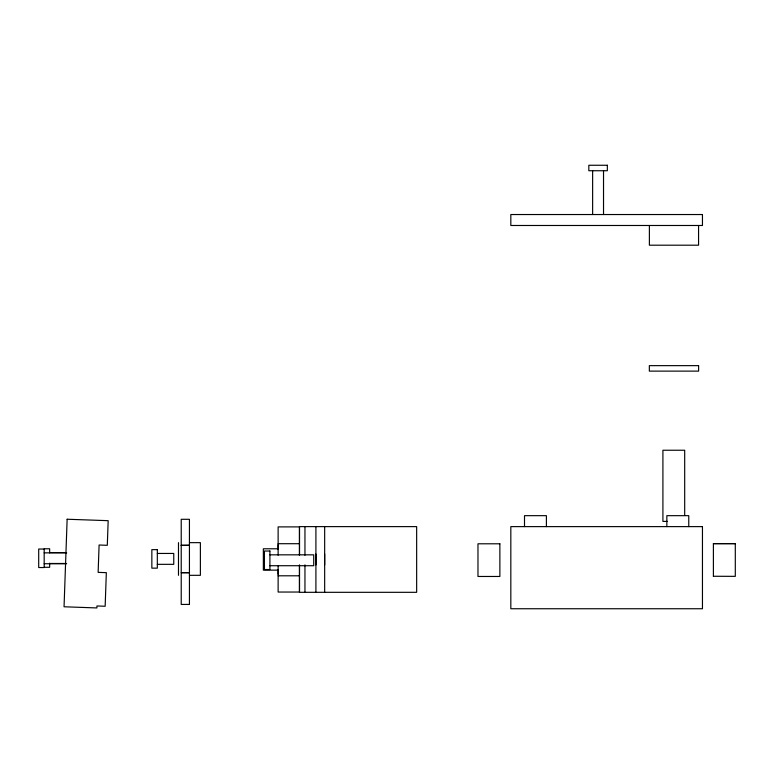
<?xml version="1.0" encoding="UTF-8"?>
<svg xmlns="http://www.w3.org/2000/svg" width="774" height="774" viewBox="0 0 774 774"><rect width="100%" height="100%" fill="white"/><g stroke="black" fill="none" stroke-linecap="round" stroke-linejoin="round"><path stroke-width="1.16" d="M278.127 574.26L278.127 569.529M278.127 549.395L278.127 544.673M299.48 564.846L299.48 592.313L416.654 592.313L416.654 526.62L299.48 526.62L299.48 555.287M304.956 592.313L304.956 564.846M304.956 555.287L304.956 526.62M315.908 592.313L315.908 526.62M324.664 592.313L324.664 526.62M592.632 214.533L592.632 170.735M603.526 214.533L603.526 170.735M667.362 521.415L662.912 521.415L662.912 450.236L684.69 450.236L684.69 515.387M189.437 542.651L200.379 542.651L200.379 575.324L189.437 575.324M278.127 543.706L299.48 543.706M713.396 543.677L735.3 543.677M278.127 548.785L263.344 548.785L263.344 570.138L278.127 570.138M44.176 549.037L38.7 549.037L38.7 567.545L44.176 567.545L44.176 548.776L49.652 548.776L49.652 552.829M49.652 552.588L66.225 552.588M44.176 552.849L66.67 552.849M157.325 553.449L173.753 553.449L173.753 564.333L157.325 564.333M269.913 554.832L313.722 554.832L313.722 565.717L269.913 565.717M49.652 563.482L66.225 563.482M44.176 563.733L66.67 563.733M44.176 567.294L49.652 567.294L49.652 563.24M278.127 575.798L299.48 575.798M713.396 576.262L735.3 576.349L735.3 543.59L713.396 543.59L713.396 576.349M698.564 225.486L698.564 245.194L649.386 245.194L649.386 225.486M688.763 526.62L688.763 515.668L666.859 515.668L666.859 526.62M546.405 526.62L546.405 515.668L524.511 515.668L524.511 526.62M324.664 553.99L324.664 564.943M315.908 553.99L315.908 564.943M299.48 554.958L299.48 526.891L278.127 526.891L278.127 555.239M299.48 566.142L299.48 592.042L278.127 592.042L278.127 566.142M178.484 542.651L178.484 575.324M67.135 519.238L64.049 606.777L96.885 607.938L96.953 605.965L105.158 606.255L106.338 572.663L98.134 572.373L99.101 545.012L107.305 545.302L108.176 520.679L67.135 519.238M189.437 545.302L181.222 545.341L189.437 545.302M189.437 604.426L181.222 604.446L181.222 519.296L189.437 519.296L189.437 604.426M607.338 165.259L588.821 165.259L588.821 170.735L607.338 170.735L607.338 165.259M702.453 214.533L510.821 214.533L510.821 225.486L702.453 225.486L702.453 214.533M698.612 365.647L649.338 365.647L649.338 371.123L698.612 371.123L698.612 365.647M702.453 526.62L510.821 526.62L510.821 608.741L702.453 608.741L702.453 526.62M499.869 543.793L477.974 543.793L477.974 576.466L499.869 576.466L499.869 543.793M157.325 549.637L151.849 549.637L151.849 568.145L157.325 568.145L157.325 549.637M269.913 551.02L264.437 551.02L264.437 569.529L269.913 569.529L269.913 551.02M189.437 572.683L181.222 572.683L189.437 572.692"/></g></svg>
